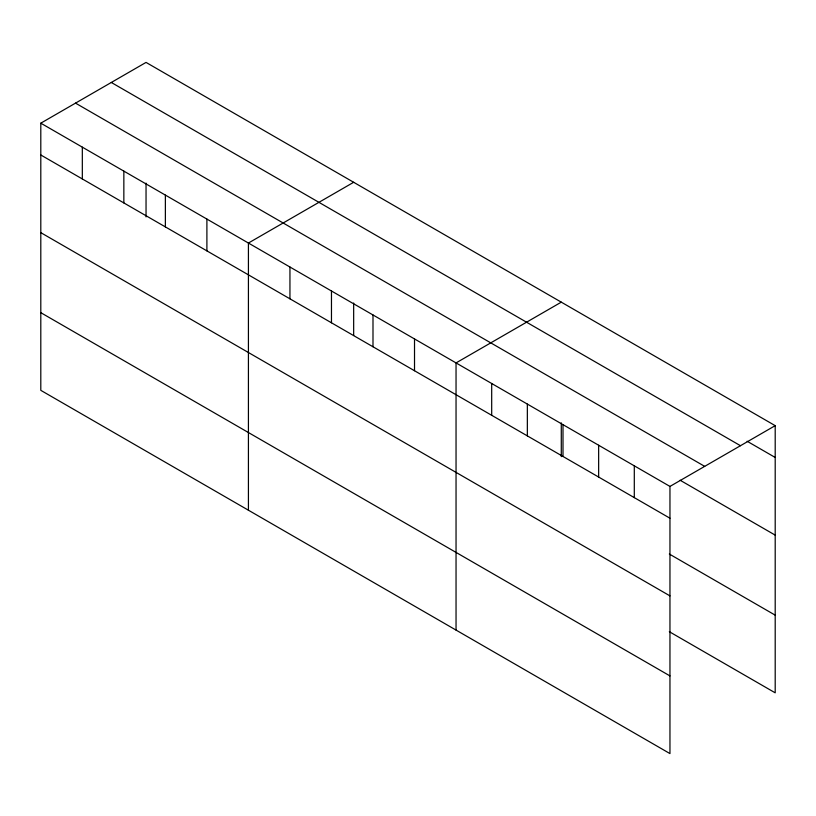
<?xml version="1.0" encoding="UTF-8"?>
<svg xmlns="http://www.w3.org/2000/svg" width="816" height="816" viewBox="0 0 816 816"><rect width="100%" height="100%" fill="white"/><g stroke="black" fill="none" stroke-linecap="round" stroke-linejoin="round"><path stroke-width="1.22" d="M40.8 123.175L669.956 486.418L669.956 753.586L40.8 390.344L40.8 123.175L146.044 62.414L775.2 425.656L775.2 692.825L669.324 631.696M353.665 182.284L248.421 243.046L248.421 510.214M561.286 302.155L456.042 362.916L456.042 630.085M669.956 486.418L775.2 425.656M747.109 441.242L775.2 457.46M111.313 82.467L740.469 445.709M75.531 103.132L704.687 466.364M680.126 480.236L775.2 535.123M40.8 154.979L669.956 518.221M669.324 554.023L775.2 615.152M40.8 232.652L669.956 595.884M40.8 312.671L669.956 675.913M634.297 465.834L634.297 497.638M598.648 445.25L598.648 477.054M562.999 424.667L562.999 456.47M561.286 422.882L561.286 456.634M527.35 404.083L527.35 435.887M491.691 383.5L491.691 415.303M414.518 338.946L414.518 370.739M372.994 314.966L372.994 346.769M353.665 303.011L353.665 335.519M331.469 290.996L331.469 322.799M289.945 267.026L289.945 298.819M206.897 219.076L206.897 250.879M165.373 195.106L165.373 226.899M146.044 183.141L146.044 216.903M123.848 171.125L123.848 202.929M82.324 147.155L82.324 178.959"/></g></svg>
